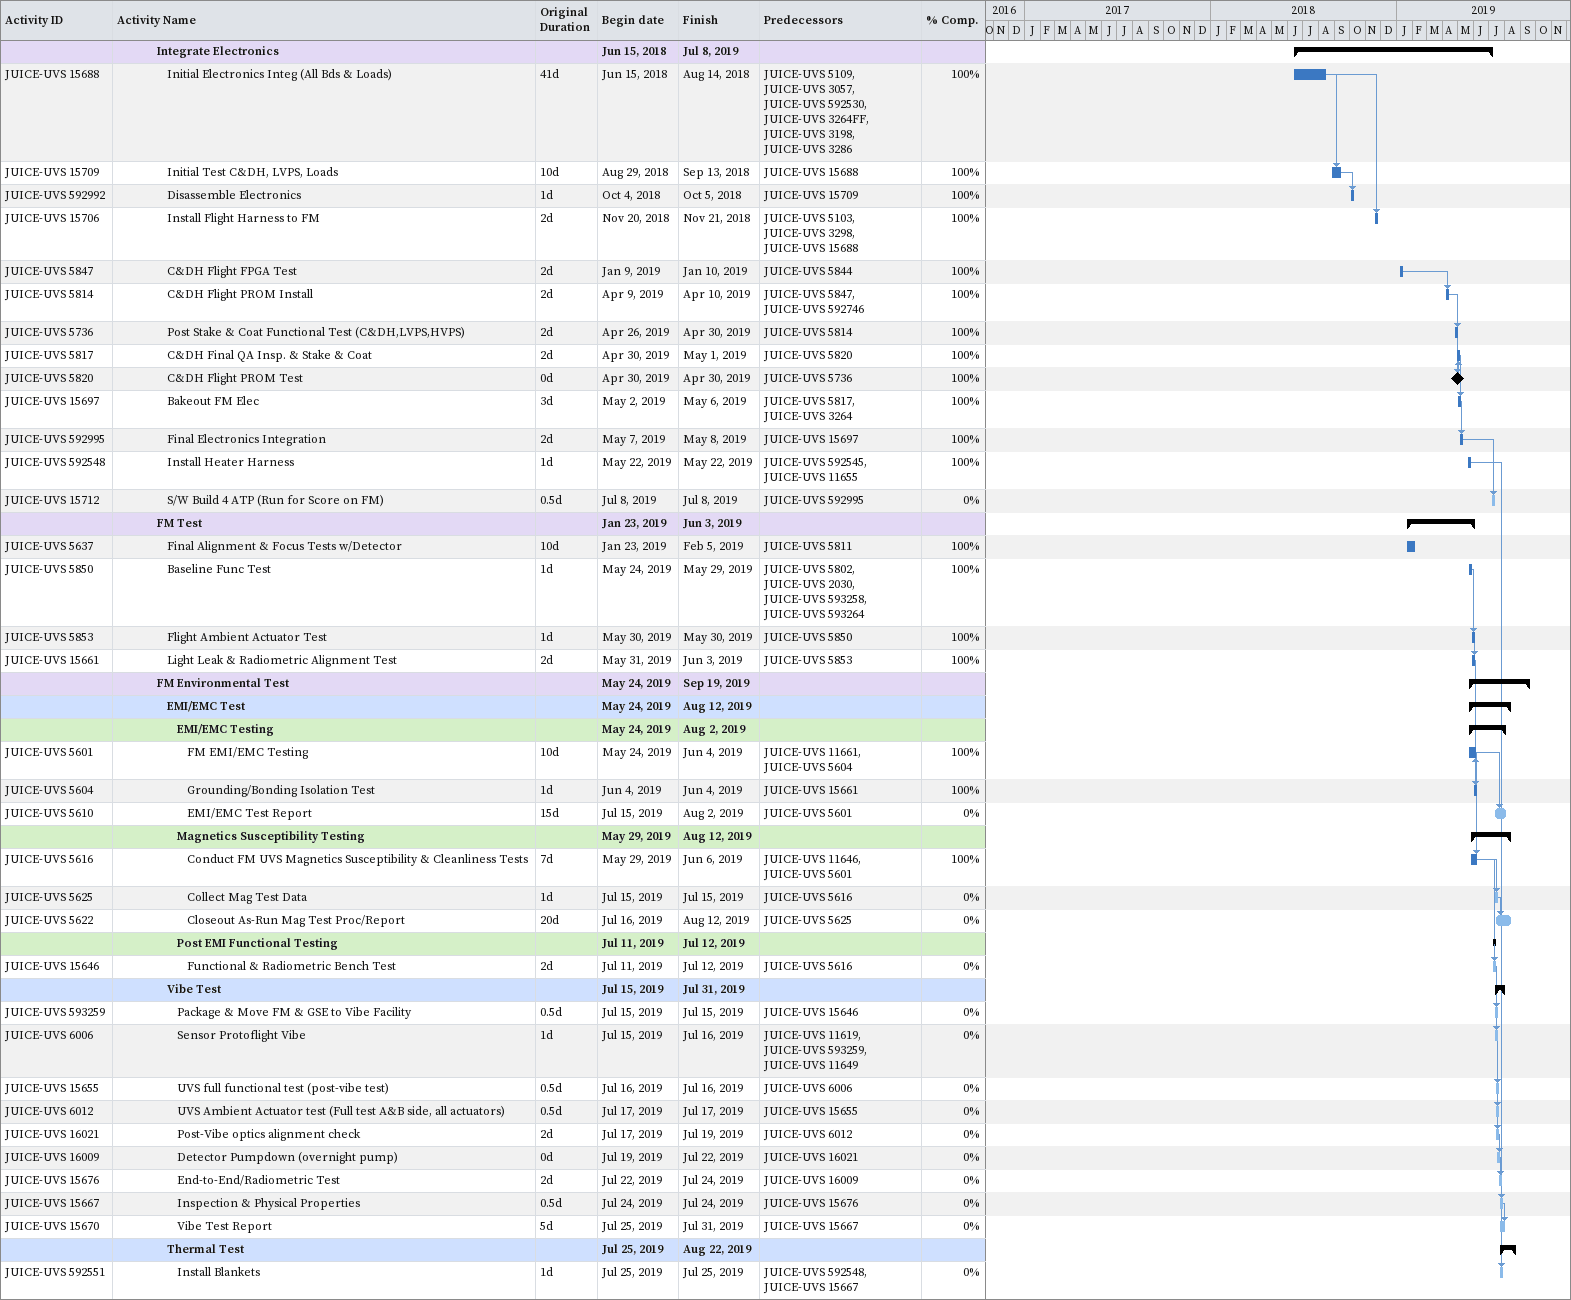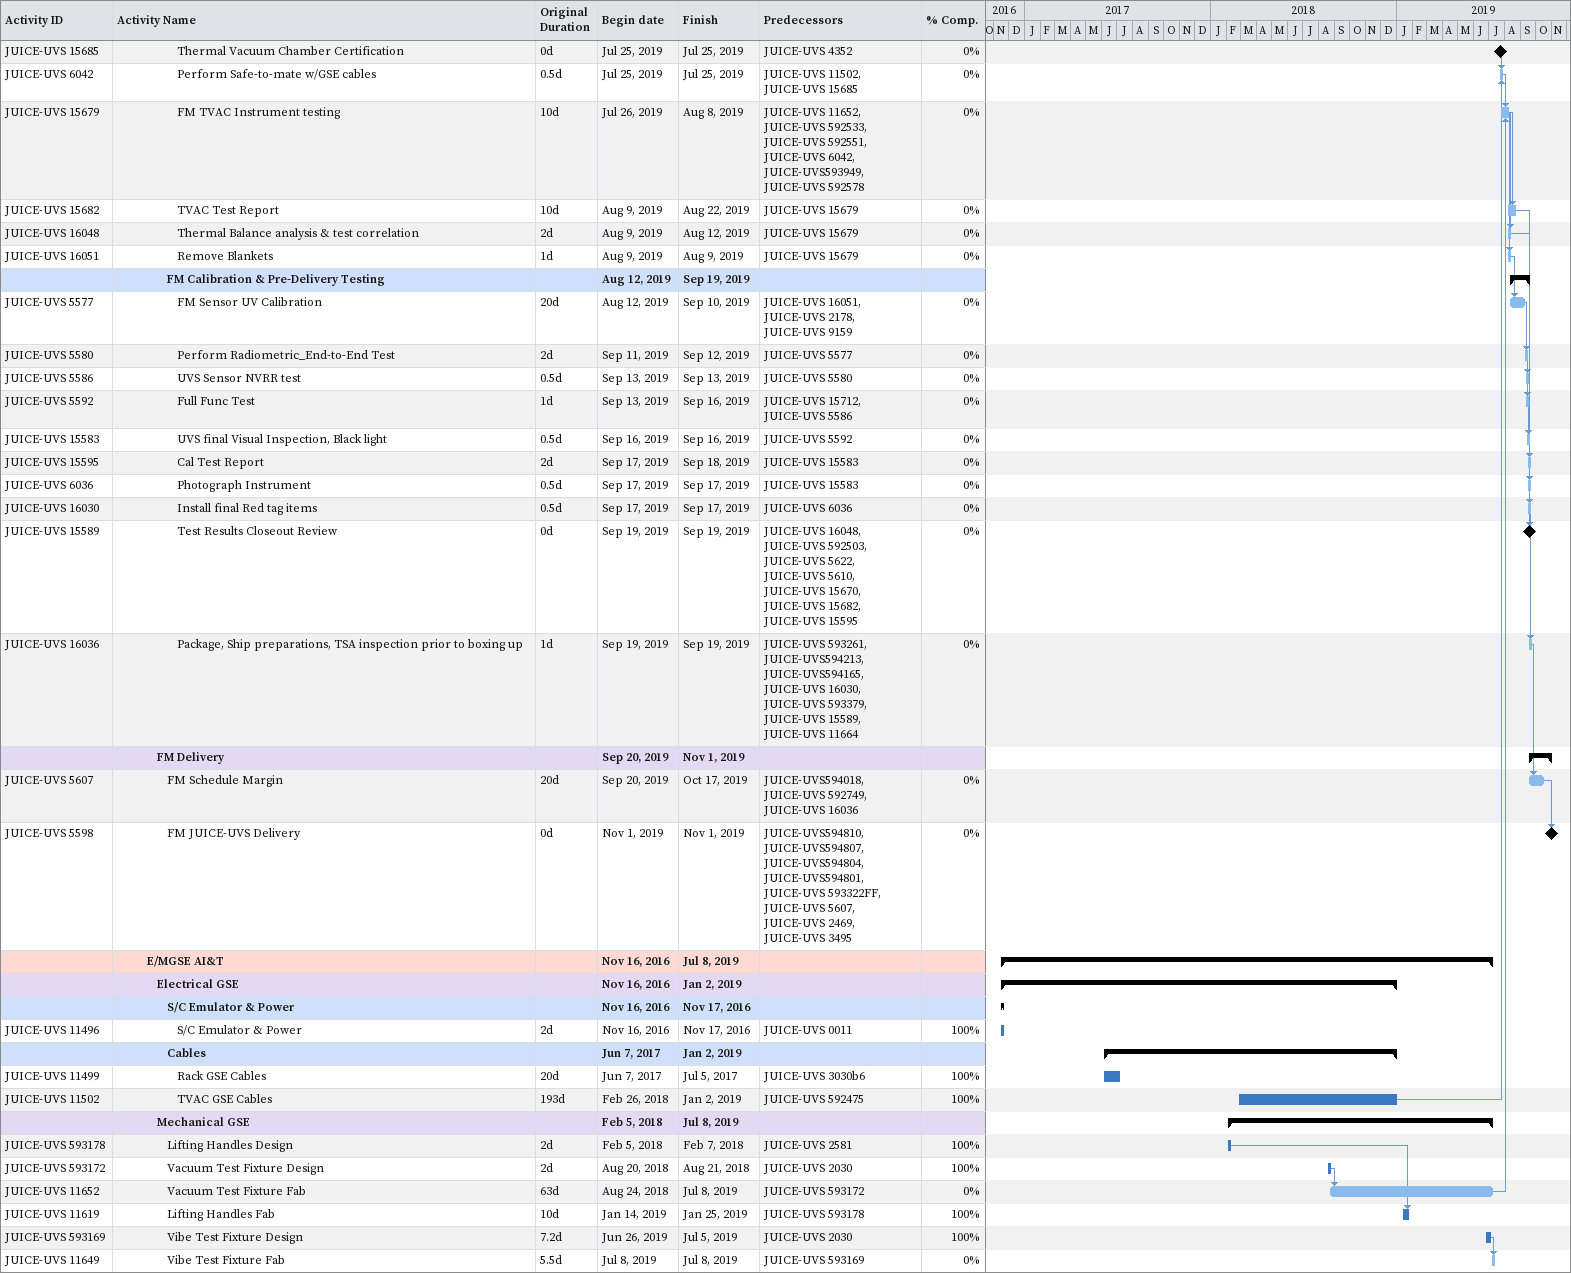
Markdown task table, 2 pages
| ID | Level | Task | Original duration | Start | Finish | Predecessors | % complete |
|---|---|---|---|---|---|---|---|
|  | 5 | **Integrate Electronics** |  | 2018-06-15 | 2019-07-08 |  |  |
| JUICE-UVS 15688 | 6 | Initial Electronics Integ (All Bds & Loads) | 41d | 2018-06-15 | 2018-08-14 | JUICE-UVS 5109, JUICE-UVS 3057, JUICE-UVS 592530, JUICE-UVS 3264FF, JUICE-UVS 3198, JUICE-UVS 3286 | 100 |
| JUICE-UVS 15709 | 6 | Initial Test C&DH, LVPS, Loads | 10d | 2018-08-29 | 2018-09-13 | JUICE-UVS 15688 | 100 |
| JUICE-UVS 592992 | 6 | Disassemble Electronics | 1d | 2018-10-04 | 2018-10-05 | JUICE-UVS 15709 | 100 |
| JUICE-UVS 15706 | 6 | Install Flight Harness to FM | 2d | 2018-11-20 | 2018-11-21 | JUICE-UVS 5103, JUICE-UVS 3298, JUICE-UVS 15688 | 100 |
| JUICE-UVS 5847 | 6 | C&DH Flight FPGA Test | 2d | 2019-01-09 | 2019-01-10 | JUICE-UVS 5844 | 100 |
| JUICE-UVS 5814 | 6 | C&DH Flight PROM Install | 2d | 2019-04-09 | 2019-04-10 | JUICE-UVS 5847, JUICE-UVS 592746 | 100 |
| JUICE-UVS 5736 | 6 | Post Stake & Coat Functional Test (C&DH,LVPS,HVPS) | 2d | 2019-04-26 | 2019-04-30 | JUICE-UVS 5814 | 100 |
| JUICE-UVS 5817 | 6 | C&DH Final QA Insp. & Stake & Coat | 2d | 2019-04-30 | 2019-05-01 | JUICE-UVS 5820 | 100 |
| JUICE-UVS 5820 | 6 | C&DH Flight PROM Test | 0d | 2019-04-30 | 2019-04-30 | JUICE-UVS 5736 | 100 |
| JUICE-UVS 15697 | 6 | Bakeout FM Elec | 3d | 2019-05-02 | 2019-05-06 | JUICE-UVS 5817, JUICE-UVS 3264 | 100 |
| JUICE-UVS 592995 | 6 | Final Electronics Integration | 2d | 2019-05-07 | 2019-05-08 | JUICE-UVS 15697 | 100 |
| JUICE-UVS 592548 | 6 | Install Heater Harness | 1d | 2019-05-22 | 2019-05-22 | JUICE-UVS 592545, JUICE-UVS 11655 | 100 |
| JUICE-UVS 15712 | 6 | S/W Build 4 ATP (Run for Score on FM) | 0.5d | 2019-07-08 | 2019-07-08 | JUICE-UVS 592995 | 0 |
|  | 5 | **FM Test** |  | 2019-01-23 | 2019-06-03 |  |  |
| JUICE-UVS 5637 | 6 | Final Alignment & Focus Tests w/Detector | 10d | 2019-01-23 | 2019-02-05 | JUICE-UVS 5811 | 100 |
| JUICE-UVS 5850 | 6 | Baseline Func Test | 1d | 2019-05-24 | 2019-05-29 | JUICE-UVS 5802, JUICE-UVS 2030, JUICE-UVS 593258, JUICE-UVS 593264 | 100 |
| JUICE-UVS 5853 | 6 | Flight Ambient Actuator Test | 1d | 2019-05-30 | 2019-05-30 | JUICE-UVS 5850 | 100 |
| JUICE-UVS 15661 | 6 | Light Leak & Radiometric Alignment Test | 2d | 2019-05-31 | 2019-06-03 | JUICE-UVS 5853 | 100 |
|  | 5 | **FM Environmental Test** |  | 2019-05-24 | 2019-09-19 |  |  |
|  | 6 | **EMI/EMC Test** |  | 2019-05-24 | 2019-08-12 |  |  |
|  | 7 | **EMI/EMC Testing** |  | 2019-05-24 | 2019-08-02 |  |  |
| JUICE-UVS 5601 | 8 | FM EMI/EMC Testing | 10d | 2019-05-24 | 2019-06-04 | JUICE-UVS 11661, JUICE-UVS 5604 | 100 |
| JUICE-UVS 5604 | 8 | Grounding/Bonding Isolation Test | 1d | 2019-06-04 | 2019-06-04 | JUICE-UVS 15661 | 100 |
| JUICE-UVS 5610 | 8 | EMI/EMC Test Report | 15d | 2019-07-15 | 2019-08-02 | JUICE-UVS 5601 | 0 |
|  | 7 | **Magnetics Susceptibility Testing** |  | 2019-05-29 | 2019-08-12 |  |  |
| JUICE-UVS 5616 | 8 | Conduct FM UVS Magnetics Susceptibility & Cleanliness Tests | 7d | 2019-05-29 | 2019-06-06 | JUICE-UVS 11646, JUICE-UVS 5601 | 100 |
| JUICE-UVS 5625 | 8 | Collect Mag Test Data | 1d | 2019-07-15 | 2019-07-15 | JUICE-UVS 5616 | 0 |
| JUICE-UVS 5622 | 8 | Closeout As-Run Mag Test Proc/Report | 20d | 2019-07-16 | 2019-08-12 | JUICE-UVS 5625 | 0 |
|  | 7 | **Post EMI Functional Testing** |  | 2019-07-11 | 2019-07-12 |  |  |
| JUICE-UVS 15646 | 8 | Functional & Radiometric Bench Test | 2d | 2019-07-11 | 2019-07-12 | JUICE-UVS 5616 | 0 |
|  | 6 | **Vibe Test** |  | 2019-07-15 | 2019-07-31 |  |  |
| JUICE-UVS 593259 | 7 | Package & Move FM & GSE to Vibe Facility | 0.5d | 2019-07-15 | 2019-07-15 | JUICE-UVS 15646 | 0 |
| JUICE-UVS 6006 | 7 | Sensor Protoflight Vibe | 1d | 2019-07-15 | 2019-07-16 | JUICE-UVS 11619, JUICE-UVS 593259, JUICE-UVS 11649 | 0 |
| JUICE-UVS 15655 | 7 | UVS full functional test (post-vibe test) | 0.5d | 2019-07-16 | 2019-07-16 | JUICE-UVS 6006 | 0 |
| JUICE-UVS 6012 | 7 | UVS Ambient Actuator test (Full test A&B side, all actuators) | 0.5d | 2019-07-17 | 2019-07-17 | JUICE-UVS 15655 | 0 |
| JUICE-UVS 16021 | 7 | Post-Vibe optics alignment check | 2d | 2019-07-17 | 2019-07-19 | JUICE-UVS 6012 | 0 |
| JUICE-UVS 16009 | 7 | Detector Pumpdown (overnight pump) | 0d | 2019-07-19 | 2019-07-22 | JUICE-UVS 16021 | 0 |
| JUICE-UVS 15676 | 7 | End-to-End/Radiometric Test | 2d | 2019-07-22 | 2019-07-24 | JUICE-UVS 16009 | 0 |
| JUICE-UVS 15667 | 7 | Inspection & Physical Properties | 0.5d | 2019-07-24 | 2019-07-24 | JUICE-UVS 15676 | 0 |
| JUICE-UVS 15670 | 7 | Vibe Test Report | 5d | 2019-07-25 | 2019-07-31 | JUICE-UVS 15667 | 0 |
|  | 6 | **Thermal Test** |  | 2019-07-25 | 2019-08-22 |  |  |
| JUICE-UVS 592551 | 7 | Install Blankets | 1d | 2019-07-25 | 2019-07-25 | JUICE-UVS 592548, JUICE-UVS 15667 | 0 |
| JUICE-UVS 15685 | 7 | Thermal Vacuum Chamber Certification | 0d | 2019-07-25 | 2019-07-25 | JUICE-UVS 4352 | 0 |
| JUICE-UVS 6042 | 7 | Perform Safe-to-mate w/GSE cables | 0.5d | 2019-07-25 | 2019-07-25 | JUICE-UVS 11502, JUICE-UVS 15685 | 0 |
| JUICE-UVS 15679 | 7 | FM TVAC Instrument testing | 10d | 2019-07-26 | 2019-08-08 | JUICE-UVS 11652, JUICE-UVS 592533, JUICE-UVS 592551, JUICE-UVS 6042, JUICE-UVS593949, JUICE-UVS 592578 | 0 |
| JUICE-UVS 15682 | 7 | TVAC Test Report | 10d | 2019-08-09 | 2019-08-22 | JUICE-UVS 15679 | 0 |
| JUICE-UVS 16048 | 7 | Thermal Balance analysis & test correlation | 2d | 2019-08-09 | 2019-08-12 | JUICE-UVS 15679 | 0 |
| JUICE-UVS 16051 | 7 | Remove Blankets | 1d | 2019-08-09 | 2019-08-09 | JUICE-UVS 15679 | 0 |
|  | 6 | **FM Calibration & Pre-Delivery Testing** |  | 2019-08-12 | 2019-09-19 |  |  |
| JUICE-UVS 5577 | 7 | FM Sensor UV Calibration | 20d | 2019-08-12 | 2019-09-10 | JUICE-UVS 16051, JUICE-UVS 2178, JUICE-UVS 9159 | 0 |
| JUICE-UVS 5580 | 7 | Perform Radiometric_End-to-End Test | 2d | 2019-09-11 | 2019-09-12 | JUICE-UVS 5577 | 0 |
| JUICE-UVS 5586 | 7 | UVS Sensor NVRR test | 0.5d | 2019-09-13 | 2019-09-13 | JUICE-UVS 5580 | 0 |
| JUICE-UVS 5592 | 7 | Full Func Test | 1d | 2019-09-13 | 2019-09-16 | JUICE-UVS 15712, JUICE-UVS 5586 | 0 |
| JUICE-UVS 15583 | 7 | UVS final Visual Inspection, Black light | 0.5d | 2019-09-16 | 2019-09-16 | JUICE-UVS 5592 | 0 |
| JUICE-UVS 15595 | 7 | Cal Test Report | 2d | 2019-09-17 | 2019-09-18 | JUICE-UVS 15583 | 0 |
| JUICE-UVS 6036 | 7 | Photograph Instrument | 0.5d | 2019-09-17 | 2019-09-17 | JUICE-UVS 15583 | 0 |
| JUICE-UVS 16030 | 7 | Install final Red tag items | 0.5d | 2019-09-17 | 2019-09-17 | JUICE-UVS 6036 | 0 |
| JUICE-UVS 15589 | 7 | Test Results Closeout Review | 0d | 2019-09-19 | 2019-09-19 | JUICE-UVS 16048, JUICE-UVS 592503, JUICE-UVS 5622, JUICE-UVS 5610, JUICE-UVS 15670, JUICE-UVS 15682, JUICE-UVS 15595 | 0 |
| JUICE-UVS 16036 | 7 | Package, Ship preparations, TSA inspection prior to boxing up | 1d | 2019-09-19 | 2019-09-19 | JUICE-UVS 593261, JUICE-UVS594213, JUICE-UVS594165, JUICE-UVS 16030, JUICE-UVS 593379, JUICE-UVS 15589, JUICE-UVS 11664 | 0 |
|  | 5 | **FM Delivery** |  | 2019-09-20 | 2019-11-01 |  |  |
| JUICE-UVS 5607 | 6 | FM Schedule Margin | 20d | 2019-09-20 | 2019-10-17 | JUICE-UVS594018, JUICE-UVS 592749, JUICE-UVS 16036 | 0 |
| JUICE-UVS 5598 | 6 | FM JUICE-UVS Delivery | 0d | 2019-11-01 | 2019-11-01 | JUICE-UVS594810, JUICE-UVS594807, JUICE-UVS594804, JUICE-UVS594801, JUICE-UVS 593322FF, JUICE-UVS 5607, JUICE-UVS 2469, JUICE-UVS 3495 | 0 |
|  | 4 | **E/MGSE AI&T** |  | 2016-11-16 | 2019-07-08 |  |  |
|  | 5 | **Electrical GSE** |  | 2016-11-16 | 2019-01-02 |  |  |
|  | 6 | **S/C Emulator & Power** |  | 2016-11-16 | 2016-11-17 |  |  |
| JUICE-UVS 11496 | 7 | S/C Emulator & Power | 2d | 2016-11-16 | 2016-11-17 | JUICE-UVS 0011 | 100 |
|  | 6 | **Cables** |  | 2017-06-07 | 2019-01-02 |  |  |
| JUICE-UVS 11499 | 7 | Rack GSE Cables | 20d | 2017-06-07 | 2017-07-05 | JUICE-UVS 3030b6 | 100 |
| JUICE-UVS 11502 | 7 | TVAC GSE Cables | 193d | 2018-02-26 | 2019-01-02 | JUICE-UVS 592475 | 100 |
|  | 5 | **Mechanical GSE** |  | 2018-02-05 | 2019-07-08 |  |  |
| JUICE-UVS 593178 | 6 | Lifting Handles Design | 2d | 2018-02-05 | 2018-02-07 | JUICE-UVS 2581 | 100 |
| JUICE-UVS 593172 | 6 | Vacuum Test Fixture Design | 2d | 2018-08-20 | 2018-08-21 | JUICE-UVS 2030 | 100 |
| JUICE-UVS 11652 | 6 | Vacuum Test Fixture Fab | 63d | 2018-08-24 | 2019-07-08 | JUICE-UVS 593172 | 0 |
| JUICE-UVS 11619 | 6 | Lifting Handles Fab | 10d | 2019-01-14 | 2019-01-25 | JUICE-UVS 593178 | 100 |
| JUICE-UVS 593169 | 6 | Vibe Test Fixture Design | 7.2d | 2019-06-26 | 2019-07-05 | JUICE-UVS 2030 | 100 |
| JUICE-UVS 11649 | 6 | Vibe Test Fixture Fab | 5.5d | 2019-07-08 | 2019-07-08 | JUICE-UVS 593169 | 0 |
